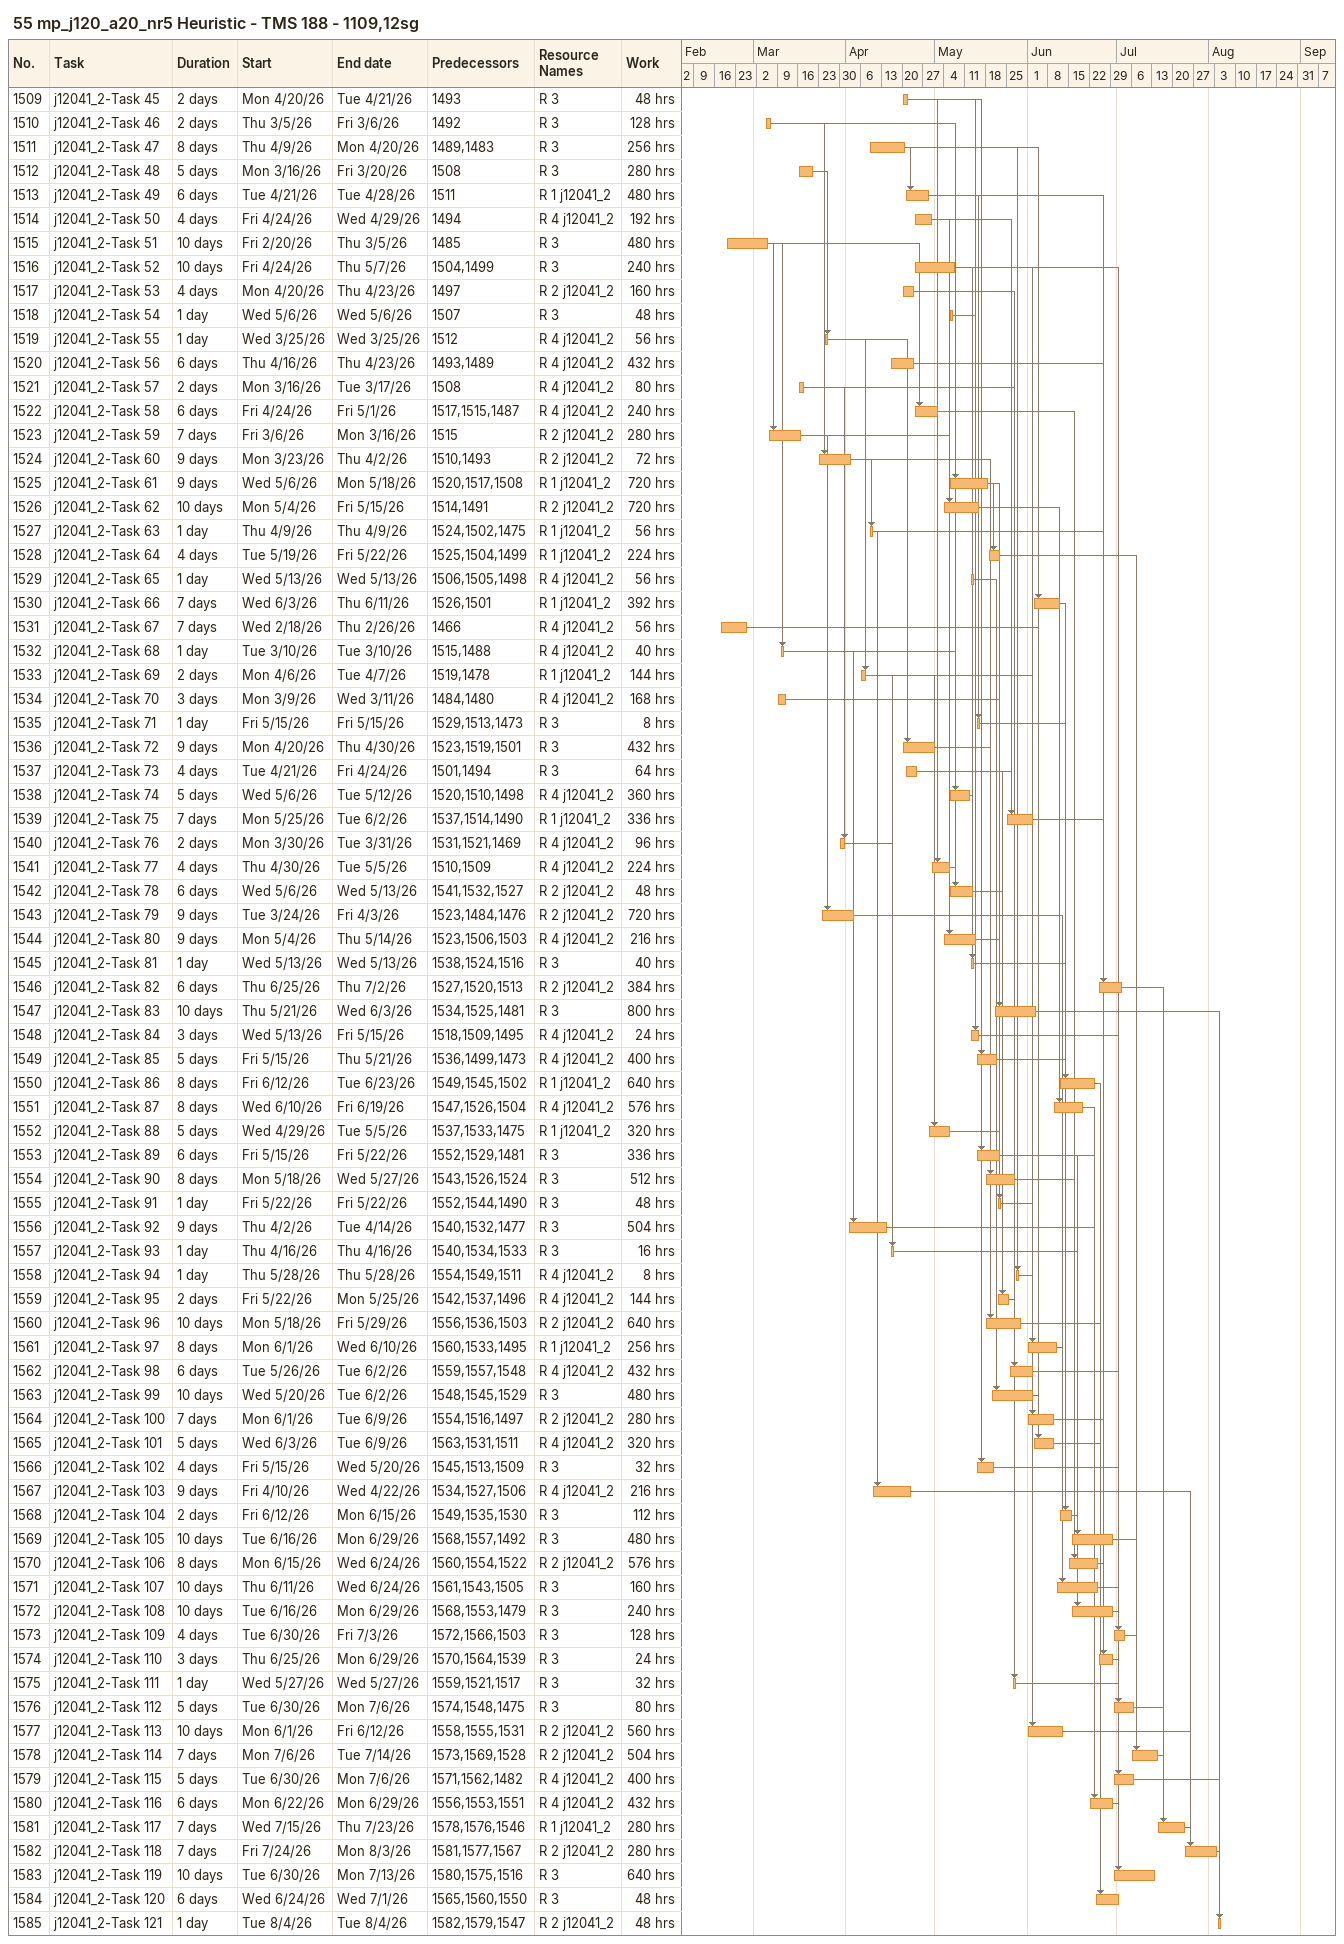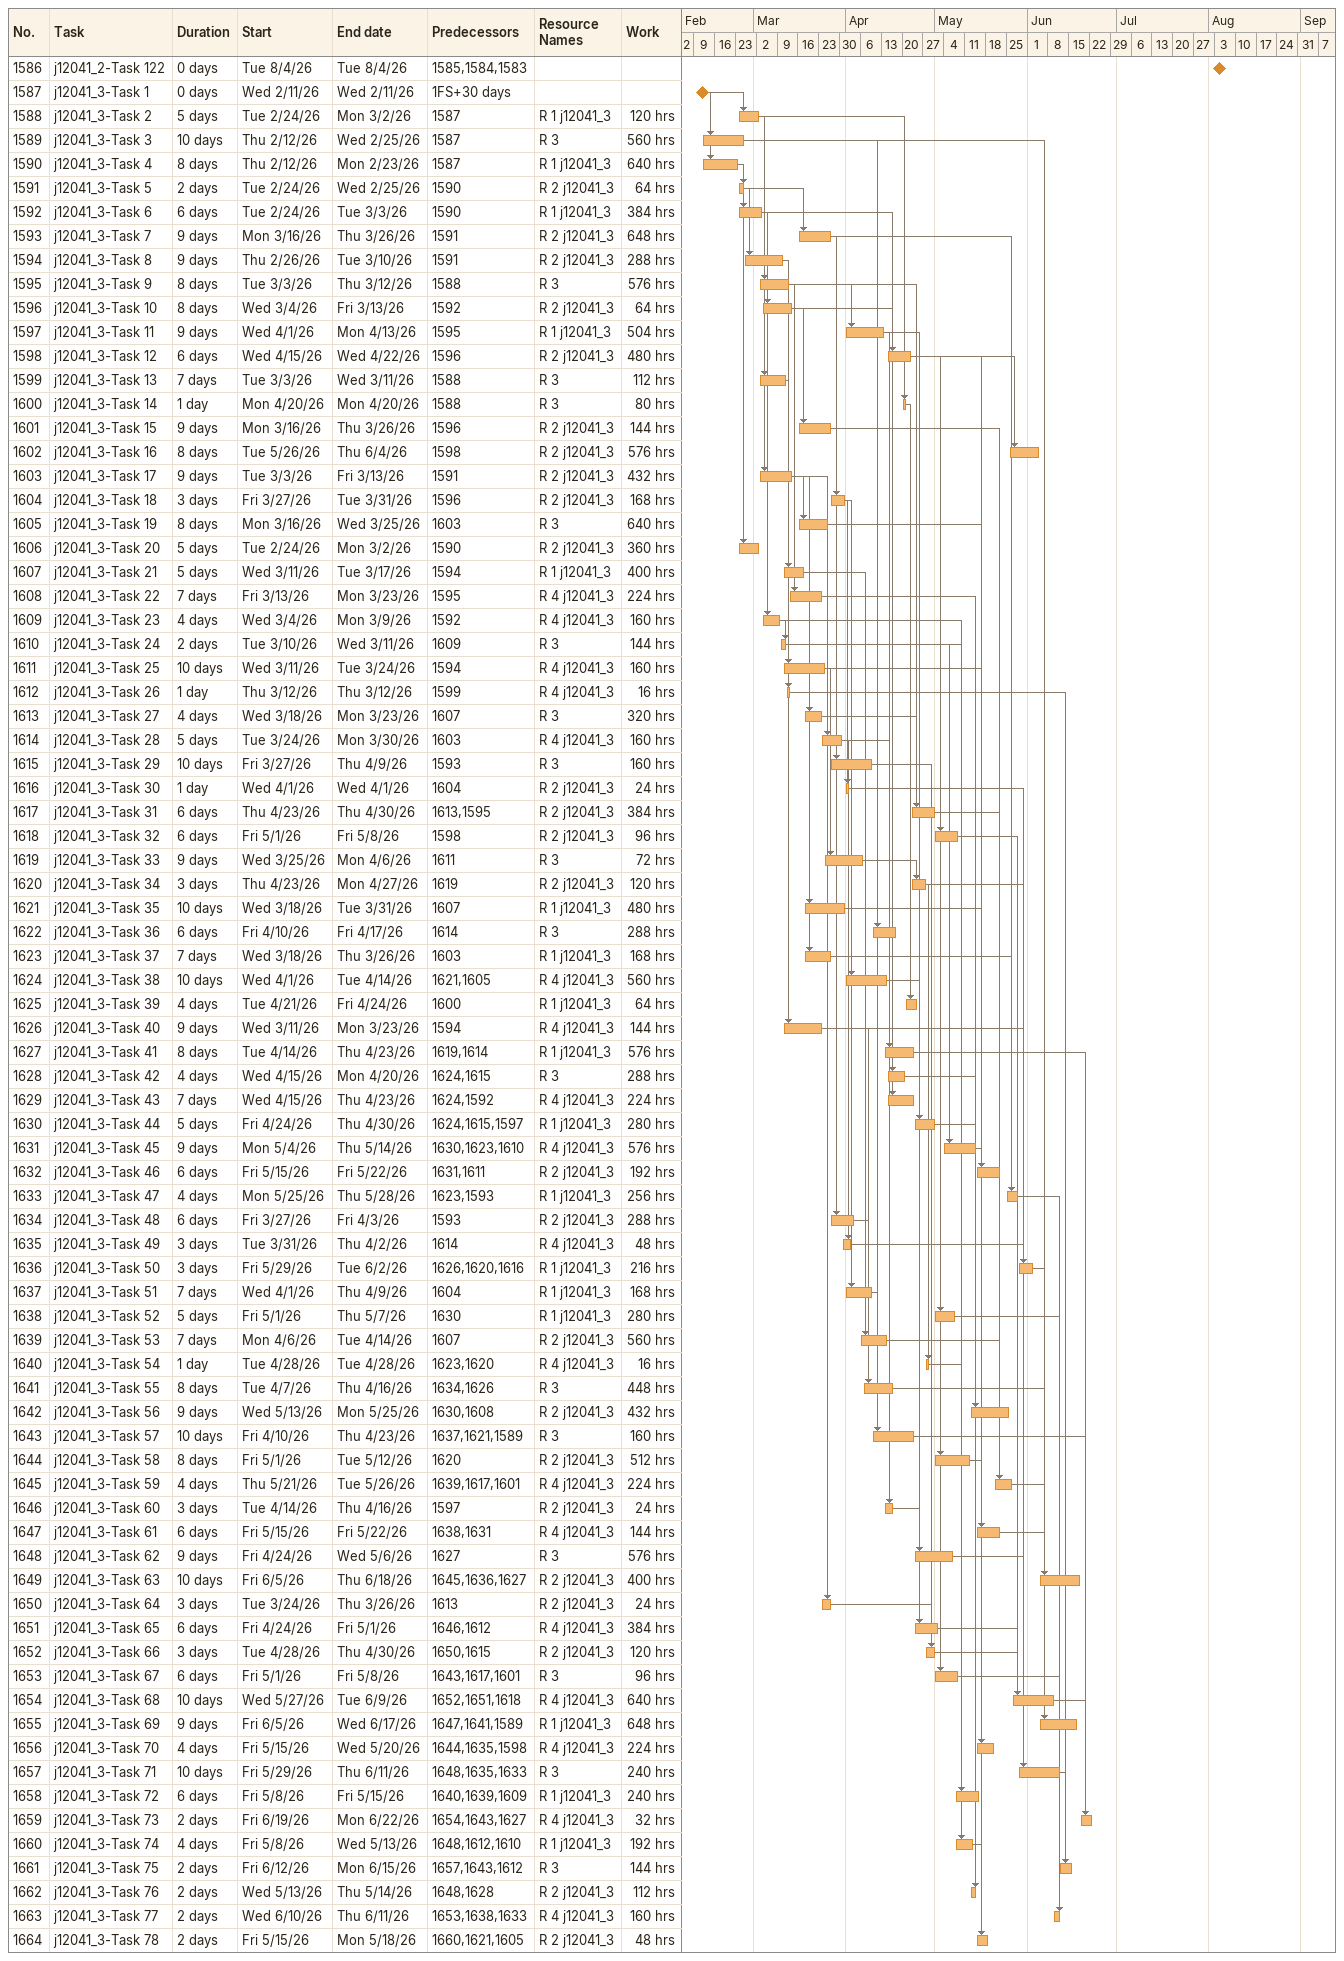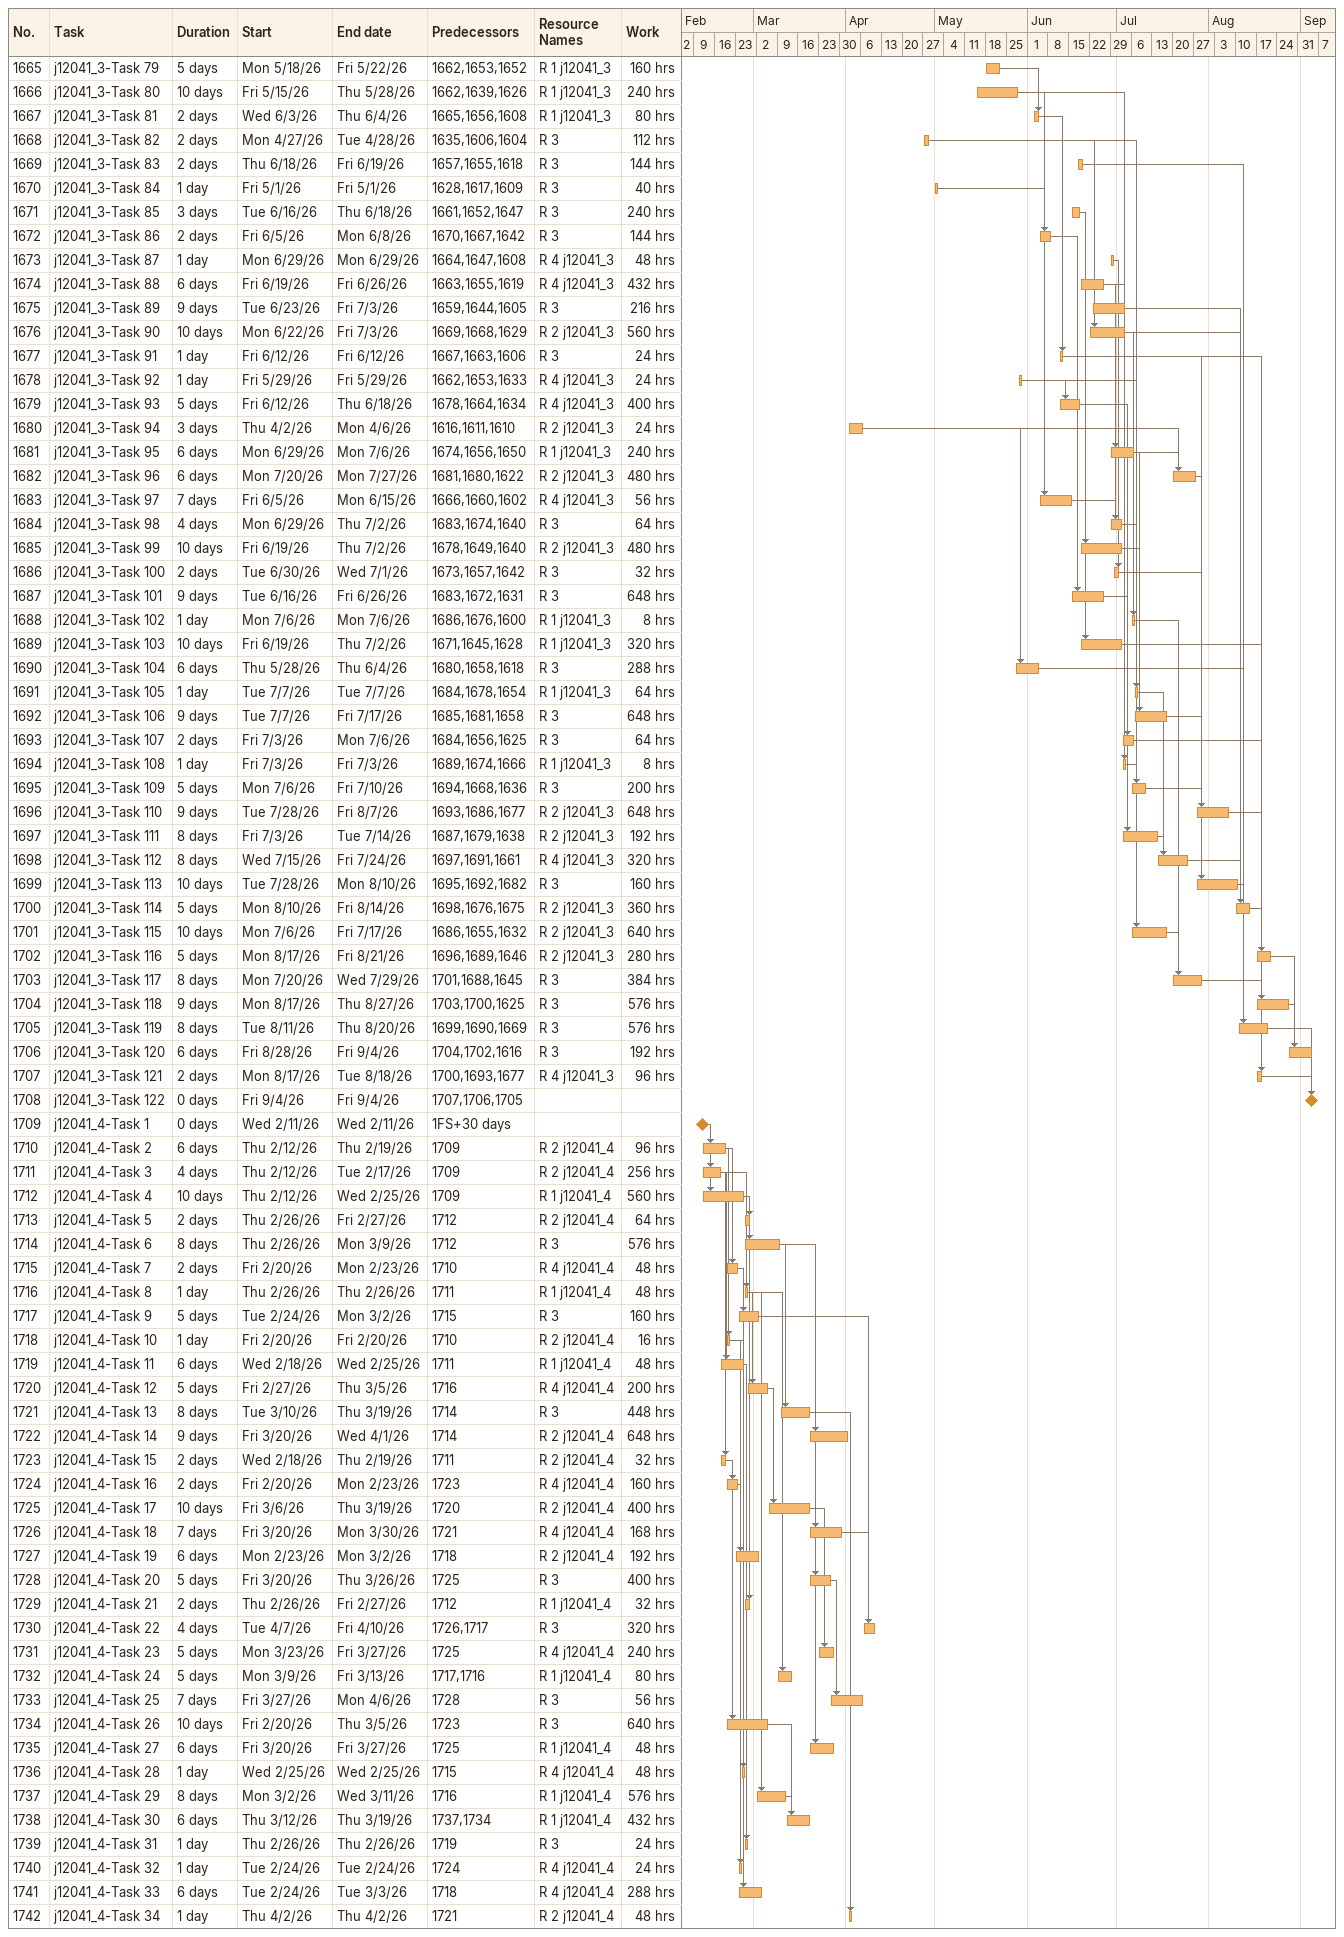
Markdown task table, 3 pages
55 mp_j120_a20_nr5 Heuristic - TMS 188 - 1109,12sg

| ID | Task | Duration | Start | Finish | Predecessors | Resources | Work (h) |
|---|---|---|---|---|---|---|---|
| 1509 | j12041_2-Task 45 | 2d | 2026-04-20 | 2026-04-21 | 1493 | R 3 | 48 |
| 1510 | j12041_2-Task 46 | 2d | 2026-03-05 | 2026-03-06 | 1492 | R 3 | 128 |
| 1511 | j12041_2-Task 47 | 8d | 2026-04-09 | 2026-04-20 | 1489, 1483 | R 3 | 256 |
| 1512 | j12041_2-Task 48 | 5d | 2026-03-16 | 2026-03-20 | 1508 | R 3 | 280 |
| 1513 | j12041_2-Task 49 | 6d | 2026-04-21 | 2026-04-28 | 1511 | R 1 j12041_2 | 480 |
| 1514 | j12041_2-Task 50 | 4d | 2026-04-24 | 2026-04-29 | 1494 | R 4 j12041_2 | 192 |
| 1515 | j12041_2-Task 51 | 10d | 2026-02-20 | 2026-03-05 | 1485 | R 3 | 480 |
| 1516 | j12041_2-Task 52 | 10d | 2026-04-24 | 2026-05-07 | 1504, 1499 | R 3 | 240 |
| 1517 | j12041_2-Task 53 | 4d | 2026-04-20 | 2026-04-23 | 1497 | R 2 j12041_2 | 160 |
| 1518 | j12041_2-Task 54 | 1d | 2026-05-06 | 2026-05-06 | 1507 | R 3 | 48 |
| 1519 | j12041_2-Task 55 | 1d | 2026-03-25 | 2026-03-25 | 1512 | R 4 j12041_2 | 56 |
| 1520 | j12041_2-Task 56 | 6d | 2026-04-16 | 2026-04-23 | 1493, 1489 | R 4 j12041_2 | 432 |
| 1521 | j12041_2-Task 57 | 2d | 2026-03-16 | 2026-03-17 | 1508 | R 4 j12041_2 | 80 |
| 1522 | j12041_2-Task 58 | 6d | 2026-04-24 | 2026-05-01 | 1517, 1515, 1487 | R 4 j12041_2 | 240 |
| 1523 | j12041_2-Task 59 | 7d | 2026-03-06 | 2026-03-16 | 1515 | R 2 j12041_2 | 280 |
| 1524 | j12041_2-Task 60 | 9d | 2026-03-23 | 2026-04-02 | 1510, 1493 | R 2 j12041_2 | 72 |
| 1525 | j12041_2-Task 61 | 9d | 2026-05-06 | 2026-05-18 | 1520, 1517, 1508 | R 1 j12041_2 | 720 |
| 1526 | j12041_2-Task 62 | 10d | 2026-05-04 | 2026-05-15 | 1514, 1491 | R 2 j12041_2 | 720 |
| 1527 | j12041_2-Task 63 | 1d | 2026-04-09 | 2026-04-09 | 1524, 1502, 1475 | R 1 j12041_2 | 56 |
| 1528 | j12041_2-Task 64 | 4d | 2026-05-19 | 2026-05-22 | 1525, 1504, 1499 | R 1 j12041_2 | 224 |
| 1529 | j12041_2-Task 65 | 1d | 2026-05-13 | 2026-05-13 | 1506, 1505, 1498 | R 4 j12041_2 | 56 |
| 1530 | j12041_2-Task 66 | 7d | 2026-06-03 | 2026-06-11 | 1526, 1501 | R 1 j12041_2 | 392 |
| 1531 | j12041_2-Task 67 | 7d | 2026-02-18 | 2026-02-26 | 1466 | R 4 j12041_2 | 56 |
| 1532 | j12041_2-Task 68 | 1d | 2026-03-10 | 2026-03-10 | 1515, 1488 | R 4 j12041_2 | 40 |
| 1533 | j12041_2-Task 69 | 2d | 2026-04-06 | 2026-04-07 | 1519, 1478 | R 1 j12041_2 | 144 |
| 1534 | j12041_2-Task 70 | 3d | 2026-03-09 | 2026-03-11 | 1484, 1480 | R 4 j12041_2 | 168 |
| 1535 | j12041_2-Task 71 | 1d | 2026-05-15 | 2026-05-15 | 1529, 1513, 1473 | R 3 | 8 |
| 1536 | j12041_2-Task 72 | 9d | 2026-04-20 | 2026-04-30 | 1523, 1519, 1501 | R 3 | 432 |
| 1537 | j12041_2-Task 73 | 4d | 2026-04-21 | 2026-04-24 | 1501, 1494 | R 3 | 64 |
| 1538 | j12041_2-Task 74 | 5d | 2026-05-06 | 2026-05-12 | 1520, 1510, 1498 | R 4 j12041_2 | 360 |
| 1539 | j12041_2-Task 75 | 7d | 2026-05-25 | 2026-06-02 | 1537, 1514, 1490 | R 1 j12041_2 | 336 |
| 1540 | j12041_2-Task 76 | 2d | 2026-03-30 | 2026-03-31 | 1531, 1521, 1469 | R 4 j12041_2 | 96 |
| 1541 | j12041_2-Task 77 | 4d | 2026-04-30 | 2026-05-05 | 1510, 1509 | R 4 j12041_2 | 224 |
| 1542 | j12041_2-Task 78 | 6d | 2026-05-06 | 2026-05-13 | 1541, 1532, 1527 | R 2 j12041_2 | 48 |
| 1543 | j12041_2-Task 79 | 9d | 2026-03-24 | 2026-04-03 | 1523, 1484, 1476 | R 2 j12041_2 | 720 |
| 1544 | j12041_2-Task 80 | 9d | 2026-05-04 | 2026-05-14 | 1523, 1506, 1503 | R 4 j12041_2 | 216 |
| 1545 | j12041_2-Task 81 | 1d | 2026-05-13 | 2026-05-13 | 1538, 1524, 1516 | R 3 | 40 |
| 1546 | j12041_2-Task 82 | 6d | 2026-06-25 | 2026-07-02 | 1527, 1520, 1513 | R 2 j12041_2 | 384 |
| 1547 | j12041_2-Task 83 | 10d | 2026-05-21 | 2026-06-03 | 1534, 1525, 1481 | R 3 | 800 |
| 1548 | j12041_2-Task 84 | 3d | 2026-05-13 | 2026-05-15 | 1518, 1509, 1495 | R 4 j12041_2 | 24 |
| 1549 | j12041_2-Task 85 | 5d | 2026-05-15 | 2026-05-21 | 1536, 1499, 1473 | R 4 j12041_2 | 400 |
| 1550 | j12041_2-Task 86 | 8d | 2026-06-12 | 2026-06-23 | 1549, 1545, 1502 | R 1 j12041_2 | 640 |
| 1551 | j12041_2-Task 87 | 8d | 2026-06-10 | 2026-06-19 | 1547, 1526, 1504 | R 4 j12041_2 | 576 |
| 1552 | j12041_2-Task 88 | 5d | 2026-04-29 | 2026-05-05 | 1537, 1533, 1475 | R 1 j12041_2 | 320 |
| 1553 | j12041_2-Task 89 | 6d | 2026-05-15 | 2026-05-22 | 1552, 1529, 1481 | R 3 | 336 |
| 1554 | j12041_2-Task 90 | 8d | 2026-05-18 | 2026-05-27 | 1543, 1526, 1524 | R 3 | 512 |
| 1555 | j12041_2-Task 91 | 1d | 2026-05-22 | 2026-05-22 | 1552, 1544, 1490 | R 3 | 48 |
| 1556 | j12041_2-Task 92 | 9d | 2026-04-02 | 2026-04-14 | 1540, 1532, 1477 | R 3 | 504 |
| 1557 | j12041_2-Task 93 | 1d | 2026-04-16 | 2026-04-16 | 1540, 1534, 1533 | R 3 | 16 |
| 1558 | j12041_2-Task 94 | 1d | 2026-05-28 | 2026-05-28 | 1554, 1549, 1511 | R 4 j12041_2 | 8 |
| 1559 | j12041_2-Task 95 | 2d | 2026-05-22 | 2026-05-25 | 1542, 1537, 1496 | R 4 j12041_2 | 144 |
| 1560 | j12041_2-Task 96 | 10d | 2026-05-18 | 2026-05-29 | 1556, 1536, 1503 | R 2 j12041_2 | 640 |
| 1561 | j12041_2-Task 97 | 8d | 2026-06-01 | 2026-06-10 | 1560, 1533, 1495 | R 1 j12041_2 | 256 |
| 1562 | j12041_2-Task 98 | 6d | 2026-05-26 | 2026-06-02 | 1559, 1557, 1548 | R 4 j12041_2 | 432 |
| 1563 | j12041_2-Task 99 | 10d | 2026-05-20 | 2026-06-02 | 1548, 1545, 1529 | R 3 | 480 |
| 1564 | j12041_2-Task 100 | 7d | 2026-06-01 | 2026-06-09 | 1554, 1516, 1497 | R 2 j12041_2 | 280 |
| 1565 | j12041_2-Task 101 | 5d | 2026-06-03 | 2026-06-09 | 1563, 1531, 1511 | R 4 j12041_2 | 320 |
| 1566 | j12041_2-Task 102 | 4d | 2026-05-15 | 2026-05-20 | 1545, 1513, 1509 | R 3 | 32 |
| 1567 | j12041_2-Task 103 | 9d | 2026-04-10 | 2026-04-22 | 1534, 1527, 1506 | R 4 j12041_2 | 216 |
| 1568 | j12041_2-Task 104 | 2d | 2026-06-12 | 2026-06-15 | 1549, 1535, 1530 | R 3 | 112 |
| 1569 | j12041_2-Task 105 | 10d | 2026-06-16 | 2026-06-29 | 1568, 1557, 1492 | R 3 | 480 |
| 1570 | j12041_2-Task 106 | 8d | 2026-06-15 | 2026-06-24 | 1560, 1554, 1522 | R 2 j12041_2 | 576 |
| 1571 | j12041_2-Task 107 | 10d | 2026-06-11 | 2026-06-24 | 1561, 1543, 1505 | R 3 | 160 |
| 1572 | j12041_2-Task 108 | 10d | 2026-06-16 | 2026-06-29 | 1568, 1553, 1479 | R 3 | 240 |
| 1573 | j12041_2-Task 109 | 4d | 2026-06-30 | 2026-07-03 | 1572, 1566, 1503 | R 3 | 128 |
| 1574 | j12041_2-Task 110 | 3d | 2026-06-25 | 2026-06-29 | 1570, 1564, 1539 | R 3 | 24 |
| 1575 | j12041_2-Task 111 | 1d | 2026-05-27 | 2026-05-27 | 1559, 1521, 1517 | R 3 | 32 |
| 1576 | j12041_2-Task 112 | 5d | 2026-06-30 | 2026-07-06 | 1574, 1548, 1475 | R 3 | 80 |
| 1577 | j12041_2-Task 113 | 10d | 2026-06-01 | 2026-06-12 | 1558, 1555, 1531 | R 2 j12041_2 | 560 |
| 1578 | j12041_2-Task 114 | 7d | 2026-07-06 | 2026-07-14 | 1573, 1569, 1528 | R 2 j12041_2 | 504 |
| 1579 | j12041_2-Task 115 | 5d | 2026-06-30 | 2026-07-06 | 1571, 1562, 1482 | R 4 j12041_2 | 400 |
| 1580 | j12041_2-Task 116 | 6d | 2026-06-22 | 2026-06-29 | 1556, 1553, 1551 | R 4 j12041_2 | 432 |
| 1581 | j12041_2-Task 117 | 7d | 2026-07-15 | 2026-07-23 | 1578, 1576, 1546 | R 1 j12041_2 | 280 |
| 1582 | j12041_2-Task 118 | 7d | 2026-07-24 | 2026-08-03 | 1581, 1577, 1567 | R 2 j12041_2 | 280 |
| 1583 | j12041_2-Task 119 | 10d | 2026-06-30 | 2026-07-13 | 1580, 1575, 1516 | R 3 | 640 |
| 1584 | j12041_2-Task 120 | 6d | 2026-06-24 | 2026-07-01 | 1565, 1560, 1550 | R 3 | 48 |
| 1585 | j12041_2-Task 121 | 1d | 2026-08-04 | 2026-08-04 | 1582, 1579, 1547 | R 2 j12041_2 | 48 |
| 1586 | j12041_2-Task 122 | 0d | 2026-08-04 | 2026-08-04 | 1585, 1584, 1583 |  |  |
| 1587 | j12041_3-Task 1 | 0d | 2026-02-11 | 2026-02-11 | 1FS+30d |  |  |
| 1588 | j12041_3-Task 2 | 5d | 2026-02-24 | 2026-03-02 | 1587 | R 1 j12041_3 | 120 |
| 1589 | j12041_3-Task 3 | 10d | 2026-02-12 | 2026-02-25 | 1587 | R 3 | 560 |
| 1590 | j12041_3-Task 4 | 8d | 2026-02-12 | 2026-02-23 | 1587 | R 1 j12041_3 | 640 |
| 1591 | j12041_3-Task 5 | 2d | 2026-02-24 | 2026-02-25 | 1590 | R 2 j12041_3 | 64 |
| 1592 | j12041_3-Task 6 | 6d | 2026-02-24 | 2026-03-03 | 1590 | R 1 j12041_3 | 384 |
| 1593 | j12041_3-Task 7 | 9d | 2026-03-16 | 2026-03-26 | 1591 | R 2 j12041_3 | 648 |
| 1594 | j12041_3-Task 8 | 9d | 2026-02-26 | 2026-03-10 | 1591 | R 2 j12041_3 | 288 |
| 1595 | j12041_3-Task 9 | 8d | 2026-03-03 | 2026-03-12 | 1588 | R 3 | 576 |
| 1596 | j12041_3-Task 10 | 8d | 2026-03-04 | 2026-03-13 | 1592 | R 2 j12041_3 | 64 |
| 1597 | j12041_3-Task 11 | 9d | 2026-04-01 | 2026-04-13 | 1595 | R 1 j12041_3 | 504 |
| 1598 | j12041_3-Task 12 | 6d | 2026-04-15 | 2026-04-22 | 1596 | R 2 j12041_3 | 480 |
| 1599 | j12041_3-Task 13 | 7d | 2026-03-03 | 2026-03-11 | 1588 | R 3 | 112 |
| 1600 | j12041_3-Task 14 | 1d | 2026-04-20 | 2026-04-20 | 1588 | R 3 | 80 |
| 1601 | j12041_3-Task 15 | 9d | 2026-03-16 | 2026-03-26 | 1596 | R 2 j12041_3 | 144 |
| 1602 | j12041_3-Task 16 | 8d | 2026-05-26 | 2026-06-04 | 1598 | R 2 j12041_3 | 576 |
| 1603 | j12041_3-Task 17 | 9d | 2026-03-03 | 2026-03-13 | 1591 | R 2 j12041_3 | 432 |
| 1604 | j12041_3-Task 18 | 3d | 2026-03-27 | 2026-03-31 | 1596 | R 2 j12041_3 | 168 |
| 1605 | j12041_3-Task 19 | 8d | 2026-03-16 | 2026-03-25 | 1603 | R 3 | 640 |
| 1606 | j12041_3-Task 20 | 5d | 2026-02-24 | 2026-03-02 | 1590 | R 2 j12041_3 | 360 |
| 1607 | j12041_3-Task 21 | 5d | 2026-03-11 | 2026-03-17 | 1594 | R 1 j12041_3 | 400 |
| 1608 | j12041_3-Task 22 | 7d | 2026-03-13 | 2026-03-23 | 1595 | R 4 j12041_3 | 224 |
| 1609 | j12041_3-Task 23 | 4d | 2026-03-04 | 2026-03-09 | 1592 | R 4 j12041_3 | 160 |
| 1610 | j12041_3-Task 24 | 2d | 2026-03-10 | 2026-03-11 | 1609 | R 3 | 144 |
| 1611 | j12041_3-Task 25 | 10d | 2026-03-11 | 2026-03-24 | 1594 | R 4 j12041_3 | 160 |
| 1612 | j12041_3-Task 26 | 1d | 2026-03-12 | 2026-03-12 | 1599 | R 4 j12041_3 | 16 |
| 1613 | j12041_3-Task 27 | 4d | 2026-03-18 | 2026-03-23 | 1607 | R 3 | 320 |
| 1614 | j12041_3-Task 28 | 5d | 2026-03-24 | 2026-03-30 | 1603 | R 4 j12041_3 | 160 |
| 1615 | j12041_3-Task 29 | 10d | 2026-03-27 | 2026-04-09 | 1593 | R 3 | 160 |
| 1616 | j12041_3-Task 30 | 1d | 2026-04-01 | 2026-04-01 | 1604 | R 2 j12041_3 | 24 |
| 1617 | j12041_3-Task 31 | 6d | 2026-04-23 | 2026-04-30 | 1613, 1595 | R 2 j12041_3 | 384 |
| 1618 | j12041_3-Task 32 | 6d | 2026-05-01 | 2026-05-08 | 1598 | R 2 j12041_3 | 96 |
| 1619 | j12041_3-Task 33 | 9d | 2026-03-25 | 2026-04-06 | 1611 | R 3 | 72 |
| 1620 | j12041_3-Task 34 | 3d | 2026-04-23 | 2026-04-27 | 1619 | R 2 j12041_3 | 120 |
| 1621 | j12041_3-Task 35 | 10d | 2026-03-18 | 2026-03-31 | 1607 | R 1 j12041_3 | 480 |
| 1622 | j12041_3-Task 36 | 6d | 2026-04-10 | 2026-04-17 | 1614 | R 3 | 288 |
| 1623 | j12041_3-Task 37 | 7d | 2026-03-18 | 2026-03-26 | 1603 | R 1 j12041_3 | 168 |
| 1624 | j12041_3-Task 38 | 10d | 2026-04-01 | 2026-04-14 | 1621, 1605 | R 4 j12041_3 | 560 |
| 1625 | j12041_3-Task 39 | 4d | 2026-04-21 | 2026-04-24 | 1600 | R 1 j12041_3 | 64 |
| 1626 | j12041_3-Task 40 | 9d | 2026-03-11 | 2026-03-23 | 1594 | R 4 j12041_3 | 144 |
| 1627 | j12041_3-Task 41 | 8d | 2026-04-14 | 2026-04-23 | 1619, 1614 | R 1 j12041_3 | 576 |
| 1628 | j12041_3-Task 42 | 4d | 2026-04-15 | 2026-04-20 | 1624, 1615 | R 3 | 288 |
| 1629 | j12041_3-Task 43 | 7d | 2026-04-15 | 2026-04-23 | 1624, 1592 | R 4 j12041_3 | 224 |
| 1630 | j12041_3-Task 44 | 5d | 2026-04-24 | 2026-04-30 | 1624, 1615, 1597 | R 1 j12041_3 | 280 |
| 1631 | j12041_3-Task 45 | 9d | 2026-05-04 | 2026-05-14 | 1630, 1623, 1610 | R 4 j12041_3 | 576 |
| 1632 | j12041_3-Task 46 | 6d | 2026-05-15 | 2026-05-22 | 1631, 1611 | R 2 j12041_3 | 192 |
| 1633 | j12041_3-Task 47 | 4d | 2026-05-25 | 2026-05-28 | 1623, 1593 | R 1 j12041_3 | 256 |
| 1634 | j12041_3-Task 48 | 6d | 2026-03-27 | 2026-04-03 | 1593 | R 2 j12041_3 | 288 |
| 1635 | j12041_3-Task 49 | 3d | 2026-03-31 | 2026-04-02 | 1614 | R 4 j12041_3 | 48 |
| 1636 | j12041_3-Task 50 | 3d | 2026-05-29 | 2026-06-02 | 1626, 1620, 1616 | R 1 j12041_3 | 216 |
| 1637 | j12041_3-Task 51 | 7d | 2026-04-01 | 2026-04-09 | 1604 | R 1 j12041_3 | 168 |
| 1638 | j12041_3-Task 52 | 5d | 2026-05-01 | 2026-05-07 | 1630 | R 1 j12041_3 | 280 |
| 1639 | j12041_3-Task 53 | 7d | 2026-04-06 | 2026-04-14 | 1607 | R 2 j12041_3 | 560 |
| 1640 | j12041_3-Task 54 | 1d | 2026-04-28 | 2026-04-28 | 1623, 1620 | R 4 j12041_3 | 16 |
| 1641 | j12041_3-Task 55 | 8d | 2026-04-07 | 2026-04-16 | 1634, 1626 | R 3 | 448 |
| 1642 | j12041_3-Task 56 | 9d | 2026-05-13 | 2026-05-25 | 1630, 1608 | R 2 j12041_3 | 432 |
| 1643 | j12041_3-Task 57 | 10d | 2026-04-10 | 2026-04-23 | 1637, 1621, 1589 | R 3 | 160 |
| 1644 | j12041_3-Task 58 | 8d | 2026-05-01 | 2026-05-12 | 1620 | R 2 j12041_3 | 512 |
| 1645 | j12041_3-Task 59 | 4d | 2026-05-21 | 2026-05-26 | 1639, 1617, 1601 | R 4 j12041_3 | 224 |
| 1646 | j12041_3-Task 60 | 3d | 2026-04-14 | 2026-04-16 | 1597 | R 2 j12041_3 | 24 |
| 1647 | j12041_3-Task 61 | 6d | 2026-05-15 | 2026-05-22 | 1638, 1631 | R 4 j12041_3 | 144 |
| 1648 | j12041_3-Task 62 | 9d | 2026-04-24 | 2026-05-06 | 1627 | R 3 | 576 |
| 1649 | j12041_3-Task 63 | 10d | 2026-06-05 | 2026-06-18 | 1645, 1636, 1627 | R 2 j12041_3 | 400 |
| 1650 | j12041_3-Task 64 | 3d | 2026-03-24 | 2026-03-26 | 1613 | R 2 j12041_3 | 24 |
| 1651 | j12041_3-Task 65 | 6d | 2026-04-24 | 2026-05-01 | 1646, 1612 | R 4 j12041_3 | 384 |
| 1652 | j12041_3-Task 66 | 3d | 2026-04-28 | 2026-04-30 | 1650, 1615 | R 2 j12041_3 | 120 |
| 1653 | j12041_3-Task 67 | 6d | 2026-05-01 | 2026-05-08 | 1643, 1617, 1601 | R 3 | 96 |
| 1654 | j12041_3-Task 68 | 10d | 2026-05-27 | 2026-06-09 | 1652, 1651, 1618 | R 4 j12041_3 | 640 |
| 1655 | j12041_3-Task 69 | 9d | 2026-06-05 | 2026-06-17 | 1647, 1641, 1589 | R 1 j12041_3 | 648 |
| 1656 | j12041_3-Task 70 | 4d | 2026-05-15 | 2026-05-20 | 1644, 1635, 1598 | R 4 j12041_3 | 224 |
| 1657 | j12041_3-Task 71 | 10d | 2026-05-29 | 2026-06-11 | 1648, 1635, 1633 | R 3 | 240 |
| 1658 | j12041_3-Task 72 | 6d | 2026-05-08 | 2026-05-15 | 1640, 1639, 1609 | R 1 j12041_3 | 240 |
| 1659 | j12041_3-Task 73 | 2d | 2026-06-19 | 2026-06-22 | 1654, 1643, 1627 | R 4 j12041_3 | 32 |
| 1660 | j12041_3-Task 74 | 4d | 2026-05-08 | 2026-05-13 | 1648, 1612, 1610 | R 1 j12041_3 | 192 |
| 1661 | j12041_3-Task 75 | 2d | 2026-06-12 | 2026-06-15 | 1657, 1643, 1612 | R 3 | 144 |
| 1662 | j12041_3-Task 76 | 2d | 2026-05-13 | 2026-05-14 | 1648, 1628 | R 2 j12041_3 | 112 |
| 1663 | j12041_3-Task 77 | 2d | 2026-06-10 | 2026-06-11 | 1653, 1638, 1633 | R 4 j12041_3 | 160 |
| 1664 | j12041_3-Task 78 | 2d | 2026-05-15 | 2026-05-18 | 1660, 1621, 1605 | R 2 j12041_3 | 48 |
| 1665 | j12041_3-Task 79 | 5d | 2026-05-18 | 2026-05-22 | 1662, 1653, 1652 | R 1 j12041_3 | 160 |
| 1666 | j12041_3-Task 80 | 10d | 2026-05-15 | 2026-05-28 | 1662, 1639, 1626 | R 1 j12041_3 | 240 |
| 1667 | j12041_3-Task 81 | 2d | 2026-06-03 | 2026-06-04 | 1665, 1656, 1608 | R 1 j12041_3 | 80 |
| 1668 | j12041_3-Task 82 | 2d | 2026-04-27 | 2026-04-28 | 1635, 1606, 1604 | R 3 | 112 |
| 1669 | j12041_3-Task 83 | 2d | 2026-06-18 | 2026-06-19 | 1657, 1655, 1618 | R 3 | 144 |
| 1670 | j12041_3-Task 84 | 1d | 2026-05-01 | 2026-05-01 | 1628, 1617, 1609 | R 3 | 40 |
| 1671 | j12041_3-Task 85 | 3d | 2026-06-16 | 2026-06-18 | 1661, 1652, 1647 | R 3 | 240 |
| 1672 | j12041_3-Task 86 | 2d | 2026-06-05 | 2026-06-08 | 1670, 1667, 1642 | R 3 | 144 |
| 1673 | j12041_3-Task 87 | 1d | 2026-06-29 | 2026-06-29 | 1664, 1647, 1608 | R 4 j12041_3 | 48 |
| 1674 | j12041_3-Task 88 | 6d | 2026-06-19 | 2026-06-26 | 1663, 1655, 1619 | R 4 j12041_3 | 432 |
| 1675 | j12041_3-Task 89 | 9d | 2026-06-23 | 2026-07-03 | 1659, 1644, 1605 | R 3 | 216 |
| 1676 | j12041_3-Task 90 | 10d | 2026-06-22 | 2026-07-03 | 1669, 1668, 1629 | R 2 j12041_3 | 560 |
| 1677 | j12041_3-Task 91 | 1d | 2026-06-12 | 2026-06-12 | 1667, 1663, 1606 | R 3 | 24 |
| 1678 | j12041_3-Task 92 | 1d | 2026-05-29 | 2026-05-29 | 1662, 1653, 1633 | R 4 j12041_3 | 24 |
| 1679 | j12041_3-Task 93 | 5d | 2026-06-12 | 2026-06-18 | 1678, 1664, 1634 | R 4 j12041_3 | 400 |
| 1680 | j12041_3-Task 94 | 3d | 2026-04-02 | 2026-04-06 | 1616, 1611, 1610 | R 2 j12041_3 | 24 |
| 1681 | j12041_3-Task 95 | 6d | 2026-06-29 | 2026-07-06 | 1674, 1656, 1650 | R 1 j12041_3 | 240 |
| 1682 | j12041_3-Task 96 | 6d | 2026-07-20 | 2026-07-27 | 1681, 1680, 1622 | R 2 j12041_3 | 480 |
| 1683 | j12041_3-Task 97 | 7d | 2026-06-05 | 2026-06-15 | 1666, 1660, 1602 | R 4 j12041_3 | 56 |
| 1684 | j12041_3-Task 98 | 4d | 2026-06-29 | 2026-07-02 | 1683, 1674, 1640 | R 3 | 64 |
| 1685 | j12041_3-Task 99 | 10d | 2026-06-19 | 2026-07-02 | 1678, 1649, 1640 | R 2 j12041_3 | 480 |
| 1686 | j12041_3-Task 100 | 2d | 2026-06-30 | 2026-07-01 | 1673, 1657, 1642 | R 3 | 32 |
| 1687 | j12041_3-Task 101 | 9d | 2026-06-16 | 2026-06-26 | 1683, 1672, 1631 | R 3 | 648 |
| 1688 | j12041_3-Task 102 | 1d | 2026-07-06 | 2026-07-06 | 1686, 1676, 1600 | R 1 j12041_3 | 8 |
| 1689 | j12041_3-Task 103 | 10d | 2026-06-19 | 2026-07-02 | 1671, 1645, 1628 | R 1 j12041_3 | 320 |
| 1690 | j12041_3-Task 104 | 6d | 2026-05-28 | 2026-06-04 | 1680, 1658, 1618 | R 3 | 288 |
| 1691 | j12041_3-Task 105 | 1d | 2026-07-07 | 2026-07-07 | 1684, 1678, 1654 | R 1 j12041_3 | 64 |
| 1692 | j12041_3-Task 106 | 9d | 2026-07-07 | 2026-07-17 | 1685, 1681, 1658 | R 3 | 648 |
| 1693 | j12041_3-Task 107 | 2d | 2026-07-03 | 2026-07-06 | 1684, 1656, 1625 | R 3 | 64 |
| 1694 | j12041_3-Task 108 | 1d | 2026-07-03 | 2026-07-03 | 1689, 1674, 1666 | R 1 j12041_3 | 8 |
| 1695 | j12041_3-Task 109 | 5d | 2026-07-06 | 2026-07-10 | 1694, 1668, 1636 | R 3 | 200 |
| 1696 | j12041_3-Task 110 | 9d | 2026-07-28 | 2026-08-07 | 1693, 1686, 1677 | R 2 j12041_3 | 648 |
| 1697 | j12041_3-Task 111 | 8d | 2026-07-03 | 2026-07-14 | 1687, 1679, 1638 | R 2 j12041_3 | 192 |
| 1698 | j12041_3-Task 112 | 8d | 2026-07-15 | 2026-07-24 | 1697, 1691, 1661 | R 4 j12041_3 | 320 |
| 1699 | j12041_3-Task 113 | 10d | 2026-07-28 | 2026-08-10 | 1695, 1692, 1682 | R 3 | 160 |
| 1700 | j12041_3-Task 114 | 5d | 2026-08-10 | 2026-08-14 | 1698, 1676, 1675 | R 2 j12041_3 | 360 |
| 1701 | j12041_3-Task 115 | 10d | 2026-07-06 | 2026-07-17 | 1686, 1655, 1632 | R 2 j12041_3 | 640 |
| 1702 | j12041_3-Task 116 | 5d | 2026-08-17 | 2026-08-21 | 1696, 1689, 1646 | R 2 j12041_3 | 280 |
| 1703 | j12041_3-Task 117 | 8d | 2026-07-20 | 2026-07-29 | 1701, 1688, 1645 | R 3 | 384 |
| 1704 | j12041_3-Task 118 | 9d | 2026-08-17 | 2026-08-27 | 1703, 1700, 1625 | R 3 | 576 |
| 1705 | j12041_3-Task 119 | 8d | 2026-08-11 | 2026-08-20 | 1699, 1690, 1669 | R 3 | 576 |
| 1706 | j12041_3-Task 120 | 6d | 2026-08-28 | 2026-09-04 | 1704, 1702, 1616 | R 3 | 192 |
| 1707 | j12041_3-Task 121 | 2d | 2026-08-17 | 2026-08-18 | 1700, 1693, 1677 | R 4 j12041_3 | 96 |
| 1708 | j12041_3-Task 122 | 0d | 2026-09-04 | 2026-09-04 | 1707, 1706, 1705 |  |  |
| 1709 | j12041_4-Task 1 | 0d | 2026-02-11 | 2026-02-11 | 1FS+30d |  |  |
| 1710 | j12041_4-Task 2 | 6d | 2026-02-12 | 2026-02-19 | 1709 | R 2 j12041_4 | 96 |
| 1711 | j12041_4-Task 3 | 4d | 2026-02-12 | 2026-02-17 | 1709 | R 2 j12041_4 | 256 |
| 1712 | j12041_4-Task 4 | 10d | 2026-02-12 | 2026-02-25 | 1709 | R 1 j12041_4 | 560 |
| 1713 | j12041_4-Task 5 | 2d | 2026-02-26 | 2026-02-27 | 1712 | R 2 j12041_4 | 64 |
| 1714 | j12041_4-Task 6 | 8d | 2026-02-26 | 2026-03-09 | 1712 | R 3 | 576 |
| 1715 | j12041_4-Task 7 | 2d | 2026-02-20 | 2026-02-23 | 1710 | R 4 j12041_4 | 48 |
| 1716 | j12041_4-Task 8 | 1d | 2026-02-26 | 2026-02-26 | 1711 | R 1 j12041_4 | 48 |
| 1717 | j12041_4-Task 9 | 5d | 2026-02-24 | 2026-03-02 | 1715 | R 3 | 160 |
| 1718 | j12041_4-Task 10 | 1d | 2026-02-20 | 2026-02-20 | 1710 | R 2 j12041_4 | 16 |
| 1719 | j12041_4-Task 11 | 6d | 2026-02-18 | 2026-02-25 | 1711 | R 1 j12041_4 | 48 |
| 1720 | j12041_4-Task 12 | 5d | 2026-02-27 | 2026-03-05 | 1716 | R 4 j12041_4 | 200 |
| 1721 | j12041_4-Task 13 | 8d | 2026-03-10 | 2026-03-19 | 1714 | R 3 | 448 |
| 1722 | j12041_4-Task 14 | 9d | 2026-03-20 | 2026-04-01 | 1714 | R 2 j12041_4 | 648 |
| 1723 | j12041_4-Task 15 | 2d | 2026-02-18 | 2026-02-19 | 1711 | R 2 j12041_4 | 32 |
| 1724 | j12041_4-Task 16 | 2d | 2026-02-20 | 2026-02-23 | 1723 | R 4 j12041_4 | 160 |
| 1725 | j12041_4-Task 17 | 10d | 2026-03-06 | 2026-03-19 | 1720 | R 2 j12041_4 | 400 |
| 1726 | j12041_4-Task 18 | 7d | 2026-03-20 | 2026-03-30 | 1721 | R 4 j12041_4 | 168 |
| 1727 | j12041_4-Task 19 | 6d | 2026-02-23 | 2026-03-02 | 1718 | R 2 j12041_4 | 192 |
| 1728 | j12041_4-Task 20 | 5d | 2026-03-20 | 2026-03-26 | 1725 | R 3 | 400 |
| 1729 | j12041_4-Task 21 | 2d | 2026-02-26 | 2026-02-27 | 1712 | R 1 j12041_4 | 32 |
| 1730 | j12041_4-Task 22 | 4d | 2026-04-07 | 2026-04-10 | 1726, 1717 | R 3 | 320 |
| 1731 | j12041_4-Task 23 | 5d | 2026-03-23 | 2026-03-27 | 1725 | R 4 j12041_4 | 240 |
| 1732 | j12041_4-Task 24 | 5d | 2026-03-09 | 2026-03-13 | 1717, 1716 | R 1 j12041_4 | 80 |
| 1733 | j12041_4-Task 25 | 7d | 2026-03-27 | 2026-04-06 | 1728 | R 3 | 56 |
| 1734 | j12041_4-Task 26 | 10d | 2026-02-20 | 2026-03-05 | 1723 | R 3 | 640 |
| 1735 | j12041_4-Task 27 | 6d | 2026-03-20 | 2026-03-27 | 1725 | R 1 j12041_4 | 48 |
| 1736 | j12041_4-Task 28 | 1d | 2026-02-25 | 2026-02-25 | 1715 | R 4 j12041_4 | 48 |
| 1737 | j12041_4-Task 29 | 8d | 2026-03-02 | 2026-03-11 | 1716 | R 1 j12041_4 | 576 |
| 1738 | j12041_4-Task 30 | 6d | 2026-03-12 | 2026-03-19 | 1737, 1734 | R 1 j12041_4 | 432 |
| 1739 | j12041_4-Task 31 | 1d | 2026-02-26 | 2026-02-26 | 1719 | R 3 | 24 |
| 1740 | j12041_4-Task 32 | 1d | 2026-02-24 | 2026-02-24 | 1724 | R 4 j12041_4 | 24 |
| 1741 | j12041_4-Task 33 | 6d | 2026-02-24 | 2026-03-03 | 1718 | R 4 j12041_4 | 288 |
| 1742 | j12041_4-Task 34 | 1d | 2026-04-02 | 2026-04-02 | 1721 | R 2 j12041_4 | 48 |
